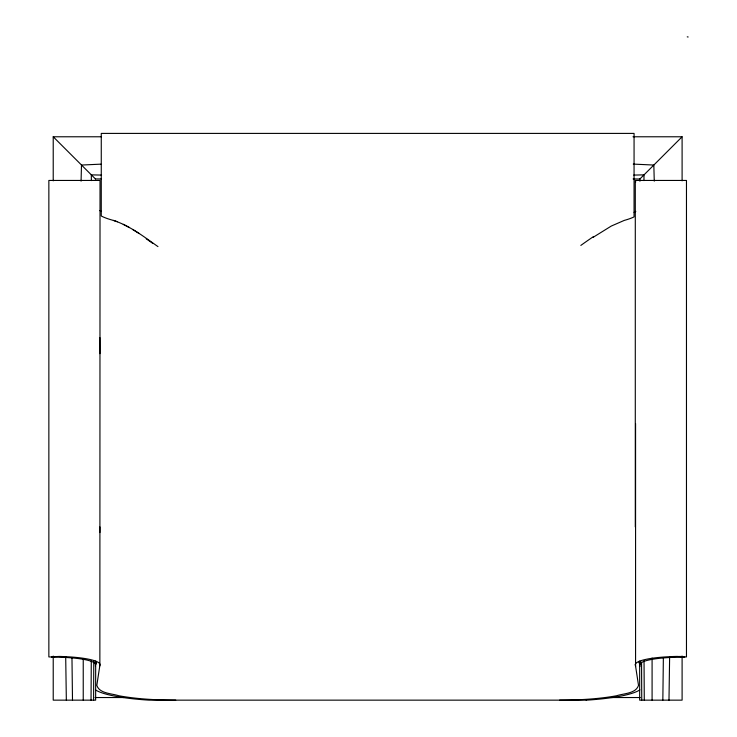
<?xml version="1.0" encoding="UTF-8"?>
<svg xmlns="http://www.w3.org/2000/svg" width="737" height="737" viewBox="0 0 737 737"><rect width="100%" height="100%" fill="white"/><g stroke="black" fill="none" stroke-linecap="round" stroke-linejoin="round"><path stroke-width="1.11" d="M639.891 178.621L639.937 181.228M91.038 700.15L91.287 660.702M93.59 700.15L93.774 661.006M99.864 532.575L99.91 526.918M643.945 180.611L644.018 174.862L633.756 175.084M662.839 700.15L663.364 657.782M668.984 700.15L669.629 656.547M81.07 181.155L81.494 165.051L100.914 164.148M677.063 656.474A45.104 8.07 0 0 0 639.827 661.071L639.043 661.393A47.463 8.494 0 0 0 635.322 664.47L638.518 685.373C635.874 693.701 623.594 693.406 616.519 695.774C597.744 699.155 578.619 700.067 559.576 700.15M639.67 664.562L639.043 661.393L639.698 664.406L639.845 661.071L639.937 666.543M175.756 700.15C156.714 700.067 137.589 699.155 118.823 695.765C111.738 693.406 99.495 693.683 96.814 685.373L100.011 664.47A47.371 8.476 0 0 0 96.298 661.393L95.478 661.071A45.132 8.079 0 0 0 58.278 656.464L51.544 656.916A8.715 1.557 0 0 1 54.575 656.566M95.405 664.111A41.272 7.388 0 0 0 62.009 657.312L48.854 656.916L48.854 180.445L100.029 180.445L99.864 665.87M95.441 666.239L95.478 661.071L95.635 664.406L96.289 661.393L95.653 664.562M682.103 180.851L682.103 136.778L639.854 179.027L633.083 178.944M593.027 237.388L611.305 226.047L624.276 220.4A89.969 17.08 0 0 0 634.06 216.89L634.069 133.406L101.264 133.406L101.264 215.987A94.235 17.891 0 0 0 113.36 220.4C129.905 225.78 143.908 236.724 157.958 246.6M672.789 656.52L682.103 656.474M53.221 180.851L53.221 136.778L101.19 136.778M632.982 136.778L682.103 136.778M95.395 178.944L101.181 178.944M677.063 656.474L684.719 656.916M95.045 697.534L123.779 697.534M611.553 697.534L640.278 697.534M586.201 700.15L149.132 700.15A84 15.035 0 0 1 95.441 689.86M59.375 656.492L62.534 656.52M101.568 175.084L91.305 174.862L91.379 180.611M633.267 164.093L653.83 165.051L654.263 181.155M680.739 656.566L683.779 656.916M687.234 36.85L688.146 36.988M113.36 220.4L117.432 221.736M123.272 224.315L129.445 227.595M132.651 229.465L139.265 233.574M53.221 136.778L95.432 178.944M635.312 664.47L635.405 665.52M65.694 656.547L66.339 700.15M71.968 657.782L72.493 700.15M644.037 660.702L644.285 700.15M641.558 662.158L641.743 700.15M99.864 337.592L99.91 353.677M682.103 656.068L682.103 700.15L639.661 700.15L639.661 662.554M652.088 658.058L652.088 700.15M635.607 180.445L635.607 182.269M635.57 423.508L635.57 666.57M635.294 526.918L635.294 180.445L686.469 180.445L686.469 656.916L673.369 657.358A41.272 7.388 0 0 0 639.919 664.111M95.663 663.687L95.644 700.15L53.221 700.15L53.221 656.068M83.235 659.2L83.235 700.15M639.882 689.86A83.99 15.035 0 0 1 586.247 700.178M635.819 211.372A91.185 17.688 0 0 1 634.087 212.32M101.255 211.381A95.561 18.545 0 0 1 99.808 210.524M580.83 245.421A108.201 21.152 -38.7 0 1 593.386 236.66M146.23 238.806A106.358 26.854 40.3 0 1 152.937 243.523"/></g></svg>
